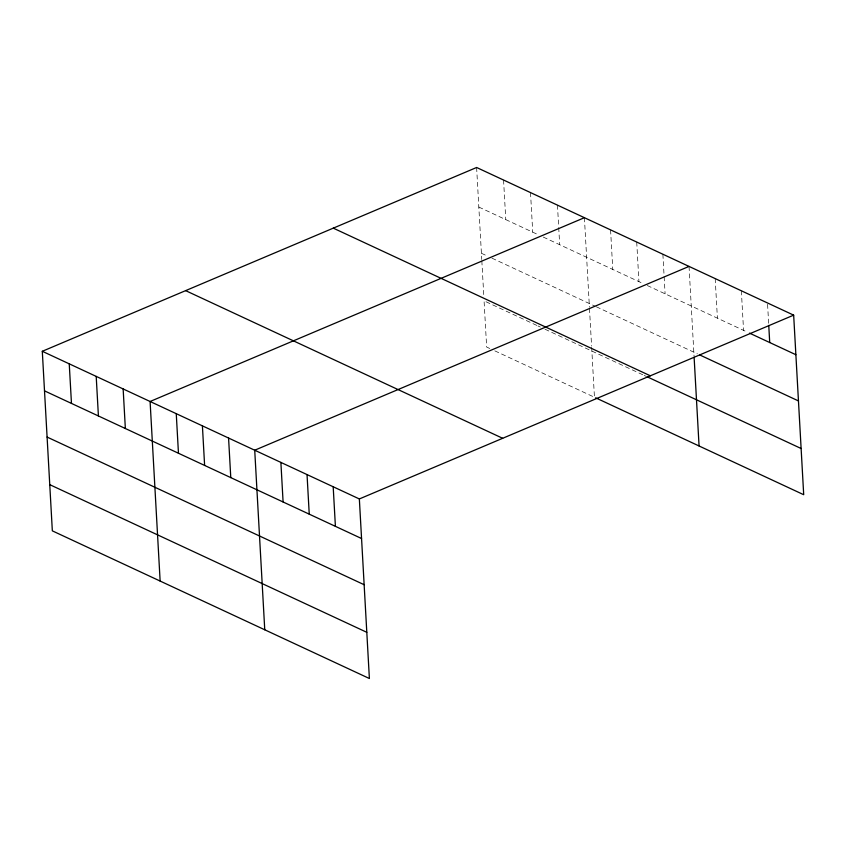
<?xml version="1.0" encoding="UTF-8"?>
<svg xmlns="http://www.w3.org/2000/svg" width="846" height="846" viewBox="0 0 846 846"><rect width="100%" height="100%" fill="white"/><g stroke="black" fill="none" stroke-linecap="round" stroke-linejoin="round"><path stroke-width="0.63" stroke-dasharray="4.23 3.17" d="M478.825 207.059L538.585 234.892M543.269 237.07L642.505 283.294M647.253 285.504L747.124 332.013M481.406 253.261L487.264 255.989M491.96 258.167L595.15 306.231M596.335 306.781L697.4 353.85M536.798 325.414L484.071 300.859L486.651 347.05L490.172 348.689M537.971 325.953L540.308 327.042M545.004 329.231L642.992 374.863M644.176 375.423L646.556 376.533M494.857 350.868L594.452 397.25M767.576 304.285L768.686 324.071M741.35 290.781L743.56 330.352M715.187 278.598L717.408 318.17M689.035 266.416L694.037 355.944M662.883 254.234L664.057 275.341M664.131 276.663L665.093 293.805M636.721 242.051L638.931 281.623M610.569 229.879L612.779 269.451M584.406 217.697L589.419 307.214M589.482 308.473L591.587 346.046M591.661 347.304L594.378 395.97M557.461 205.144L558.646 226.242M558.72 227.563L559.671 244.716M530.516 192.592L532.726 232.164M503.56 180.039L505.781 219.611M476.615 167.487L481.755 259.521M481.829 260.769L483.796 295.846"/><path stroke-width="1.27" d="M42.3 351.291L359.349 498.95L369.385 678.513L52.336 530.854L42.3 351.291L476.615 167.487L793.664 315.146L803.7 494.709L595.637 397.81M584.406 217.697L150.091 401.49L160.137 581.054M689.035 266.416L254.72 450.22L264.756 629.784M359.349 498.95L793.664 315.146M749.503 333.123L795.875 354.717M699.779 354.96L798.455 400.919M333.292 228.145L650.341 375.804M647.75 377.083L801.12 448.517M185.623 290.633L502.672 438.291M44.51 390.863L361.559 538.521M47.09 437.065L364.14 584.713M49.755 484.652L366.804 632.311M768.76 325.393L769.712 342.535M694.111 357.202L699.071 445.979M333.187 486.767L335.407 526.339M307.035 474.585L309.245 514.157M280.883 462.402L283.093 501.974M228.568 438.038L230.778 477.609M202.406 425.855L204.616 465.427M176.254 413.673L178.464 453.245M123.146 388.949L125.356 428.52M96.201 376.396L98.411 415.968M69.245 363.843L71.466 403.415"/></g></svg>
